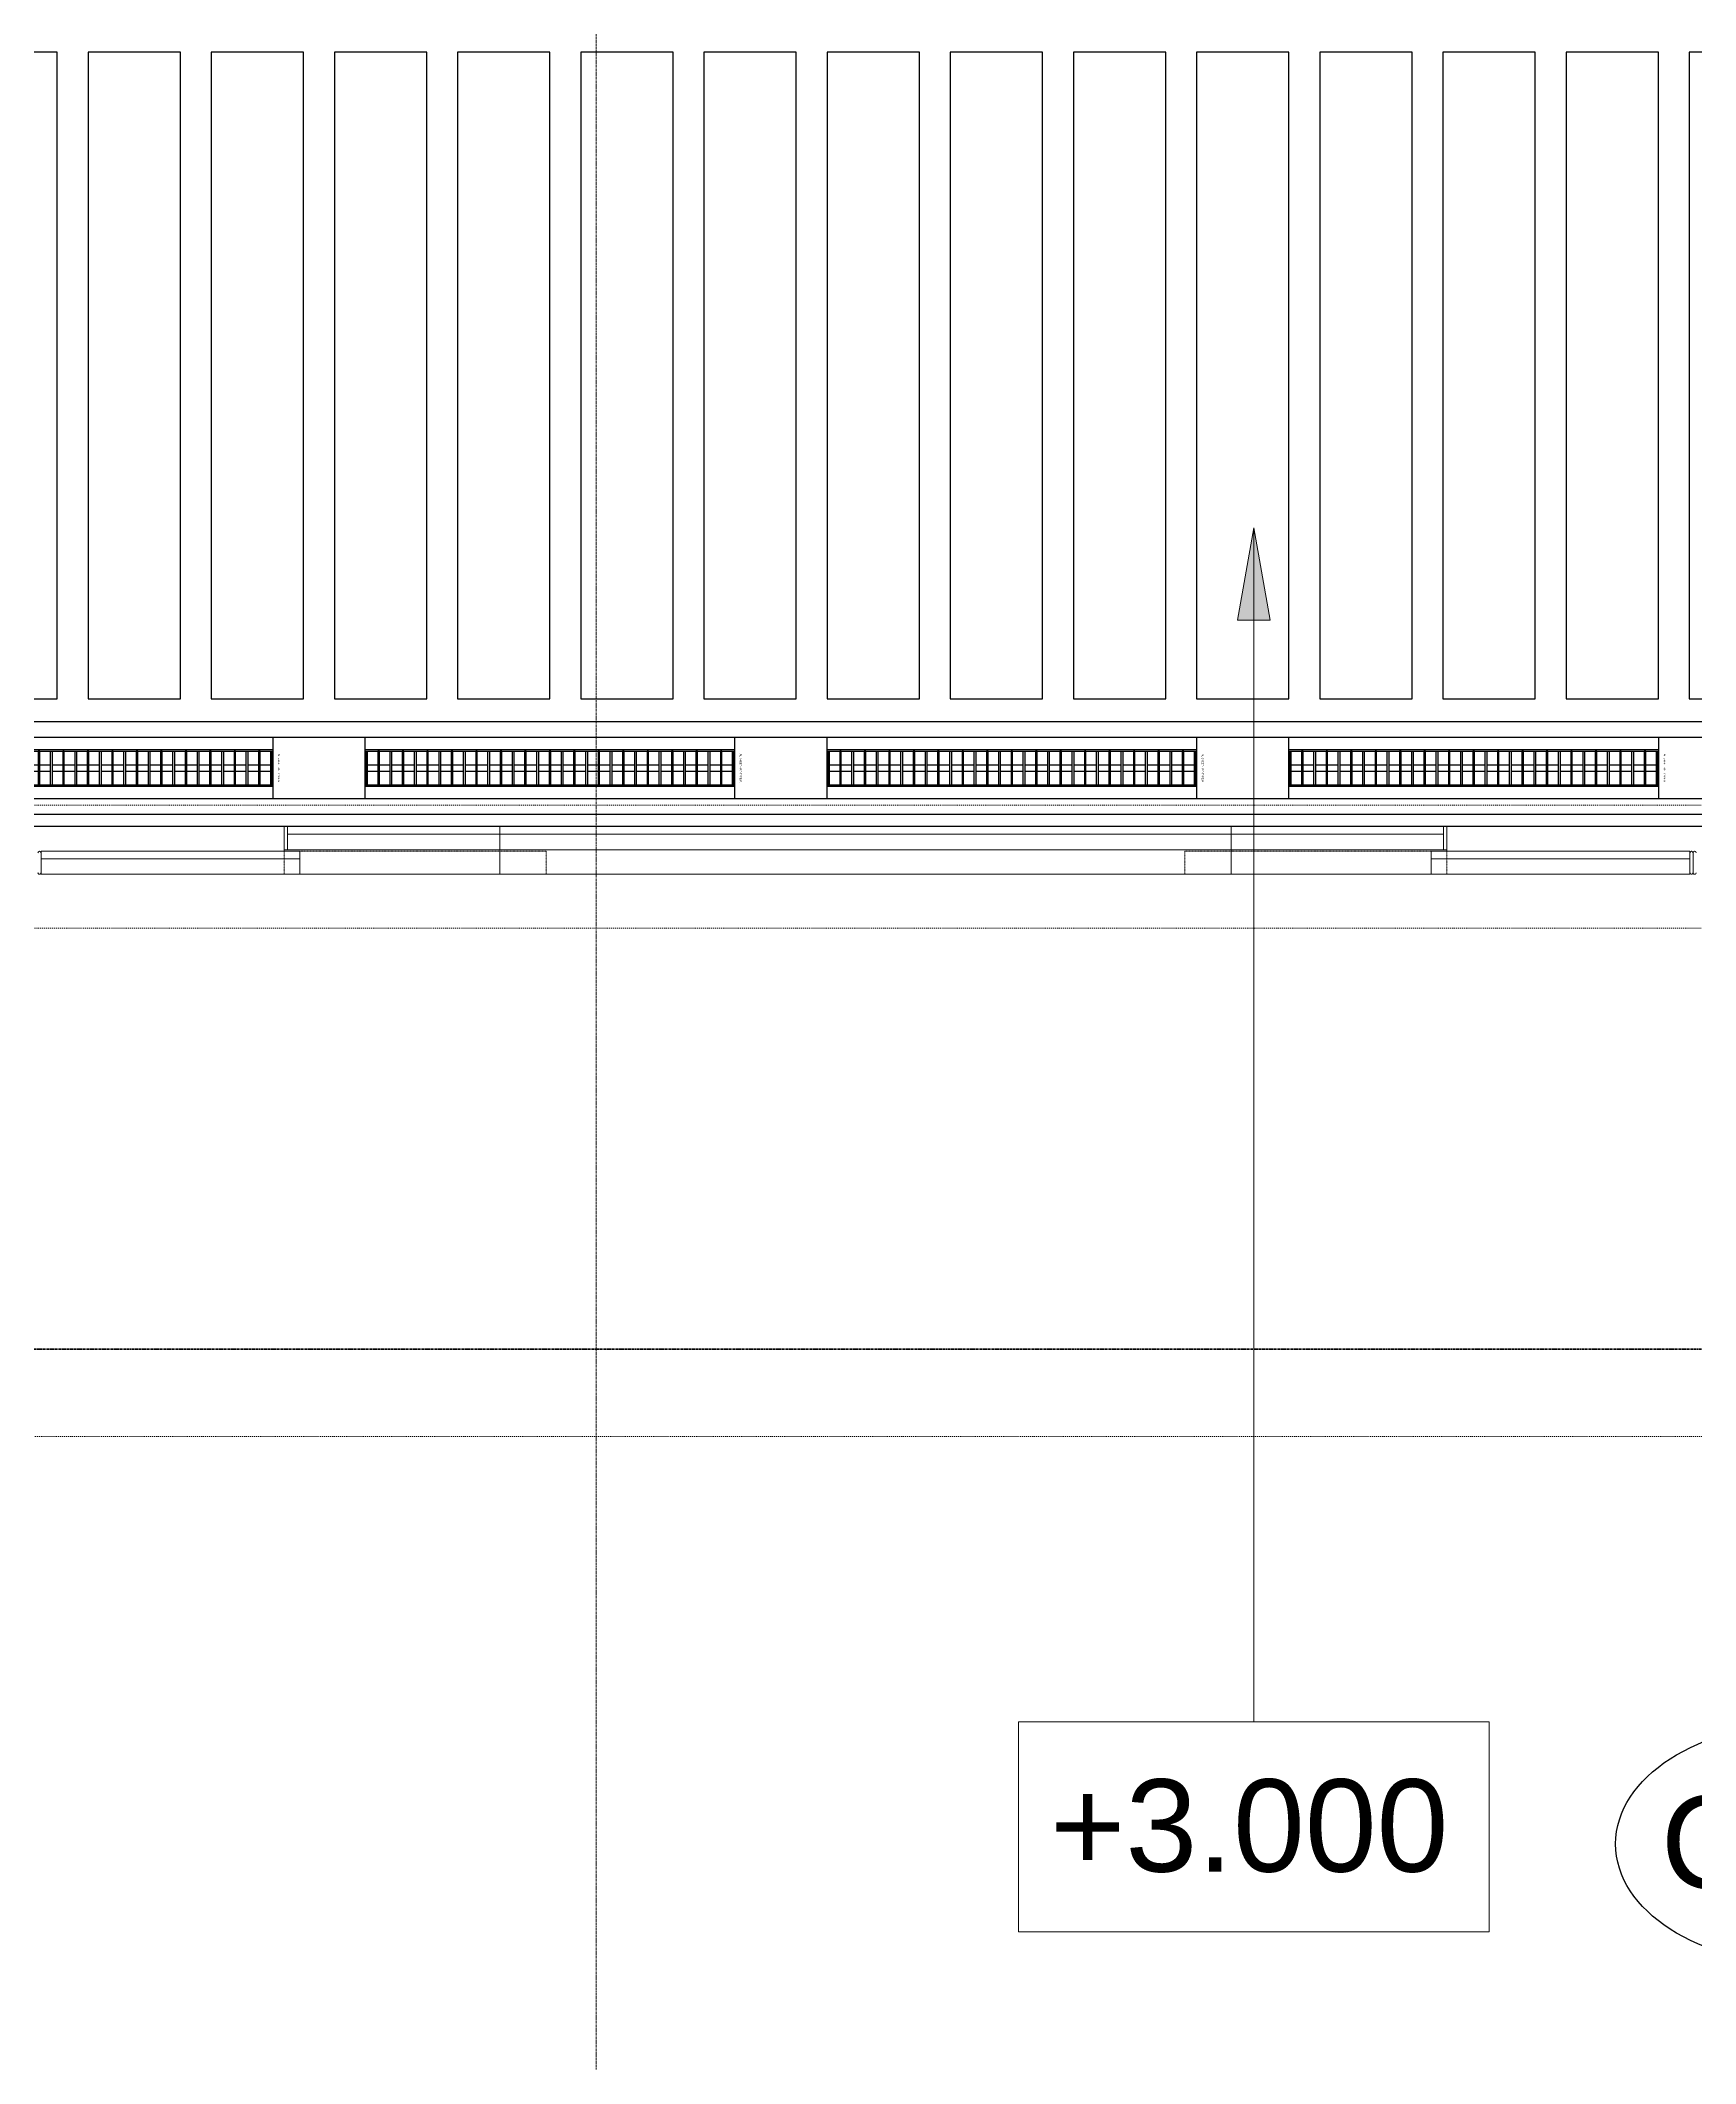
# Model space of a CAD drawing. Header units: millimetres. Extents: x -853228 to -744682, y -17776 to 32484.
# Drawn here: x -803487 to -798112, y -3917 to 2652 of the extents above; entities that cross this region are included whole.
import ezdxf
from ezdxf.enums import TextEntityAlignment as Align
from ezdxf.xclip import XClip

# ---------------------------------------------------------------- set-up
doc = ezdxf.new("R2010")
doc.units = ezdxf.units.MM
doc.header["$XCLIPFRAME"] = 0
for name, pattern in [('DASH', [6.35, 3.175, -3.175]), ('DPA_Grid _ Level 100', [10, 5.5, -1.6, 1.3, -1.6]), ('DPA_Hidden 500', [1.4, 0.8, -0.6])]:
    doc.linetypes.add(name, pattern=pattern)
for name, color, linetype in [('000 - WIPEOUT', 250, 'Continuous'), ('001 - ASCESSORIES', 251, 'Continuous'), ('008 - LIGHTING', 1, 'Continuous'), ('A04_TUBE SERIES', 2, 'Continuous'), ('A11_ALU.SOLID SHEET', 2, 'Continuous')]:
    doc.layers.add(name, color=color, linetype=linetype)
for name, color, linetype, lineweight in [('A-ANNO-NOTE', 3, 'Continuous', 25), ('A-GENM', 1, 'Continuous', 9), ('A-GENM-HDLN', 2, 'DPA_Hidden 500', 9), ('G-ANNO-SECL', 3, 'Continuous', 9), ('G-ANNO-TEXT', 3, 'Continuous', 9), ('Q-SPCQ', 2, 'Continuous', 9), ('Q-SPCQ-HDLN', 2, 'DASH', 9), ('S-GRID', 251, 'Continuous', 9)]:
    doc.layers.add(name, color=color, linetype=linetype, lineweight=lineweight)
doc.styles.add('Arial_2', font='arial.ttf', dxfattribs={"height": 300})

# ---------------------------------------------------------------- blocks, each defined once
blk = doc.blocks.new('DPA_Speciality_PlatformScreenDoor - Length_135300-12767973-4281-01 ENLARGED LOWER PLATFORM LEVEL - REFLECTED CEILING PLAN - SHEET 2')
at = {"layer": 'A-GENM'}
for p, q in [((81587.5, -250), (81389.7, -250)), ((81389.7, -250), (81587.5, -250)), ((81482.5, -250), (81392.5, -250)), ((81392.5, -250), (81482.5, -250)), ((81492.5, -250), (81582.5, -250)), ((81582.5, -250), (81492.5, -250)), ((85962.5, -250), (86160.3, -250)), ((86160.3, -250), (85962.5, -250)), ((86057.5, -250), (85967.5, -250)), ((85967.5, -250), (86057.5, -250)), ((86067.5, -250), (86157.5, -250)), ((86157.5, -250), (86067.5, -250)), ((82140.3, -330), (82264.1, -330)), ((82150.9, -330), (82204, -330)), ((82200.4, -330), (82253.5, -330)), ((83740.3, -330), (83864.1, -330)), ((83750.9, -330), (83804, -330)), ((83800.4, -330), (83853.5, -330))]:
    blk.add_line(p, q, dxfattribs=at)
at = {"layer": 'A-GENM-HDLN'}
for p, q in [((81887.5, -175), (81887.5, -250)), ((81887.5, -175), (82737.5, -175)), ((82737.5, -250), (82737.5, -175)), ((84812.5, -250), (84812.5, -175)), ((85662.5, -175), (84812.5, -175)), ((85662.5, -175), (85662.5, -250)), ((81887.5, -250), (82737.5, -250)), ((85662.5, -250), (84812.5, -250))]:
    blk.add_line(p, q, dxfattribs=at)
at = {"layer": 'Q-SPCQ', "linetype": 'DASH', "lineweight": 9}
blk.add_line((61742.7, 1650), (132340.1, 1650), dxfattribs=at)
at = {"layer": 'Q-SPCQ'}
for p, q in [((81087.5, -245), (81087.5, -180)), ((81087.5, -180), (81087.5, -245)), ((81087.5, -180), (81087.5, -245)), ((81087.5, -245), (81087.5, -180)), ((81937.5, -175), (81097.5, -175)), ((81097.5, -175), (81937.5, -175)), ((81097.5, -175), (81097.5, -225)), ((81097.5, -175), (81097.5, -225)), ((81097.5, -245), (81097.5, -180)), ((81097.5, -180), (81097.5, -245)), ((81127.5, -175), (81907.5, -175)), ((81907.5, -175), (81127.5, -175)), ((81907.5, -175), (81127.5, -175)), ((81127.5, -175), (81907.5, -175)), ((81887.5, -175), (82587.5, -175)), ((81937.5, -225), (81937.5, -175)), ((81937.5, -175), (81937.5, -225)), ((82587.5, -175), (82587.5, -330)), ((82587.5, -175), (84962.5, -175)), ((82587.5, -330), (82587.5, -175)), ((82587.5, -200), (82587.5, -175.9)), ((82587.5, -175.9), (82587.5, -200)), ((84962.5, -175), (84962.5, -330)), ((84962.5, -175), (85662.5, -175)), ((84962.5, -330), (84962.5, -175)), ((84962.5, -200), (84962.5, -175.9)), ((84962.5, -175.9), (84962.5, -200)), ((85612.5, -175), (86452.5, -175)), ((86452.5, -175), (85612.5, -175)), ((85612.5, -175), (85612.5, -225)), ((85612.5, -225), (85612.5, -175)), ((86422.5, -175), (85642.5, -175)), ((85642.5, -175), (86422.5, -175)), ((85642.5, -175), (86422.5, -175)), ((86422.5, -175), (85642.5, -175)), ((86452.5, -225), (86452.5, -175)), ((86452.5, -225), (86452.5, -175)), ((86452.5, -180), (86452.5, -245)), ((86452.5, -245), (86452.5, -180)), ((81097.5, -225), (81937.5, -225)), ((81937.5, -225), (81097.5, -225)), ((81097.5, -250), (81097.5, -225)), ((81097.5, -225), (81097.5, -250)), ((81937.5, -225), (81097.5, -225)), ((81097.5, -225), (81097.5, -250)), ((81097.5, -250), (81097.5, -225)), ((81097.5, -225), (81937.5, -225)), ((81937.5, -225), (81097.5, -225)), ((81097.5, -225), (81937.5, -225)), ((81097.5, -250), (81937.5, -250)), ((81937.5, -250), (81097.5, -250)), ((81097.5, -250), (81937.5, -250)), ((81937.5, -250), (81097.5, -250)), ((81907.5, -225), (81127.5, -225)), ((81127.5, -225), (81907.5, -225)), ((81127.5, -225), (81907.5, -225)), ((81907.5, -225), (81127.5, -225)), ((81887.5, -225), (81147.5, -225)), ((81147.5, -225), (81887.5, -225)), ((81887.5, -225), (81147.5, -225)), ((81147.5, -225), (81887.5, -225)), ((81887.5, -250), (81147.5, -250)), ((81147.5, -250), (81887.5, -250)), ((81887.5, -250), (81147.5, -250)), ((81147.5, -250), (81887.5, -250)), ((81887.5, -305), (81887.5, -250)), ((81887.5, -250), (81887.5, -330)), ((81897.5, -255), (81887.5, -255)), ((81887.5, -255), (81887.5, -330)), ((81887.5, -330), (81887.5, -255)), ((81887.5, -255), (81897.5, -255)), ((81897.5, -330), (81897.5, -255)), ((81897.5, -255), (81897.5, -330)), ((82587.5, -255), (81897.5, -255)), ((81897.5, -255), (82587.5, -255)), ((81897.5, -255), (81897.5, -305)), ((81897.5, -255), (81897.5, -305)), ((81937.5, -225), (81937.5, -250)), ((81937.5, -225), (81937.5, -250)), ((81937.5, -250), (81937.5, -225)), ((81937.5, -225), (81937.5, -250)), ((81947.5, -255), (82527.5, -255)), ((82527.5, -255), (81947.5, -255)), ((82537.5, -255), (81947.5, -255)), ((81947.5, -255), (82537.5, -255)), ((82587.5, -305), (82587.5, -200)), ((82587.5, -200), (82587.5, -305)), ((84962.5, -255), (82587.5, -255)), ((82587.5, -255), (84962.5, -255)), ((82587.5, -255), (82587.5, -305)), ((82587.5, -255), (82587.5, -305)), ((82587.5, -305), (82587.5, -255)), ((82587.5, -255), (82587.5, -305)), ((84912.5, -255), (82637.5, -255)), ((82637.5, -255), (84912.5, -255)), ((82647.5, -255), (84902.5, -255)), ((84902.5, -255), (82647.5, -255)), ((84962.5, -305), (84962.5, -200)), ((84962.5, -200), (84962.5, -305)), ((84962.5, -255), (85652.5, -255)), ((85652.5, -255), (84962.5, -255)), ((84962.5, -255), (84962.5, -305)), ((84962.5, -305), (84962.5, -255)), ((84962.5, -305), (84962.5, -255)), ((84962.5, -255), (84962.5, -305)), ((85012.5, -255), (85602.5, -255)), ((85602.5, -255), (85012.5, -255)), ((85602.5, -255), (85022.5, -255)), ((85022.5, -255), (85602.5, -255)), ((86452.5, -225), (85612.5, -225)), ((85612.5, -225), (86452.5, -225)), ((85612.5, -250), (85612.5, -225)), ((85612.5, -250), (85612.5, -225)), ((86452.5, -225), (85612.5, -225)), ((85612.5, -225), (85612.5, -250)), ((85612.5, -250), (85612.5, -225)), ((85612.5, -225), (86452.5, -225)), ((85612.5, -225), (86452.5, -225)), ((86452.5, -225), (85612.5, -225)), ((86452.5, -250), (85612.5, -250)), ((85612.5, -250), (86452.5, -250)), ((85612.5, -250), (86452.5, -250)), ((86452.5, -250), (85612.5, -250)), ((85642.5, -225), (86422.5, -225)), ((86422.5, -225), (85642.5, -225)), ((86422.5, -225), (85642.5, -225)), ((85642.5, -225), (86422.5, -225)), ((85652.5, -255), (85652.5, -330)), ((85662.5, -255), (85652.5, -255)), ((85652.5, -255), (85662.5, -255)), ((85652.5, -330), (85652.5, -255)), ((85652.5, -305), (85652.5, -255)), ((85652.5, -305), (85652.5, -255)), ((85662.5, -225), (86402.5, -225)), ((86402.5, -225), (85662.5, -225)), ((85662.5, -225), (86402.5, -225)), ((86402.5, -225), (85662.5, -225)), ((85662.5, -250), (86402.5, -250)), ((86402.5, -250), (85662.5, -250)), ((85662.5, -250), (86402.5, -250)), ((86402.5, -250), (85662.5, -250)), ((85662.5, -330), (85662.5, -250)), ((85662.5, -250), (85662.5, -305)), ((85662.5, -330), (85662.5, -255)), ((85662.5, -255), (85662.5, -330)), ((86452.5, -225), (86452.5, -250)), ((86452.5, -250), (86452.5, -225)), ((86452.5, -250), (86452.5, -225)), ((86452.5, -225), (86452.5, -250)), ((81887.5, -329.1), (81887.5, -305)), ((82587.5, -305), (81897.5, -305)), ((81897.5, -305), (82577.5, -305)), ((81897.5, -305), (81897.5, -330)), ((81897.5, -305), (81897.5, -330)), ((81897.5, -305), (82577.5, -305)), ((82577.5, -305), (81897.5, -305)), ((81897.5, -330), (81897.5, -305)), ((81897.5, -305), (81897.5, -330)), ((82587.5, -305), (81897.5, -305)), ((81897.5, -305), (82587.5, -305)), ((82527.5, -305), (81947.5, -305)), ((81947.5, -305), (82527.5, -305)), ((82527.5, -305), (81947.5, -305)), ((81947.5, -305), (82527.5, -305)), ((82537.5, -305), (81947.5, -305)), ((81947.5, -305), (82537.5, -305)), ((81947.5, -305), (82527.5, -305)), ((82527.5, -305), (81947.5, -305)), ((82577.5, -305), (82587.5, -305)), ((82587.5, -329.1), (82587.5, -305)), ((84962.5, -305), (82587.5, -305)), ((82587.5, -305), (82597.5, -305)), ((82587.5, -330), (82587.5, -305)), ((82587.5, -305), (82587.5, -330)), ((84962.5, -305), (82587.5, -305)), ((82587.5, -305), (84962.5, -305)), ((82587.5, -305), (82587.5, -329.1)), ((82587.5, -330), (82587.5, -305)), ((82587.5, -305), (82587.5, -330)), ((82597.5, -305), (84952.5, -305)), ((82597.5, -305), (84952.5, -305)), ((84952.5, -305), (82597.5, -305)), ((84912.5, -305), (82637.5, -305)), ((82637.5, -305), (84912.5, -305)), ((84902.5, -305), (82647.5, -305)), ((82647.5, -305), (84902.5, -305)), ((84902.5, -305), (82647.5, -305)), ((82647.5, -305), (84902.5, -305)), ((82647.5, -305), (84902.5, -305)), ((84902.5, -305), (82647.5, -305)), ((84952.5, -305), (84962.5, -305)), ((84962.5, -329.1), (84962.5, -305)), ((84962.5, -305), (84972.5, -305)), ((85652.5, -305), (84962.5, -305)), ((84962.5, -305), (84962.5, -330)), ((84962.5, -330), (84962.5, -305)), ((84962.5, -305), (85652.5, -305)), ((85652.5, -305), (84962.5, -305)), ((84962.5, -305), (84962.5, -329.1)), ((84962.5, -330), (84962.5, -305)), ((84962.5, -305), (84962.5, -330)), ((84972.5, -305), (85652.5, -305)), ((85652.5, -305), (84972.5, -305)), ((84972.5, -305), (85652.5, -305)), ((85012.5, -305), (85602.5, -305)), ((85602.5, -305), (85012.5, -305)), ((85022.5, -305), (85602.5, -305)), ((85602.5, -305), (85022.5, -305)), ((85022.5, -305), (85602.5, -305)), ((85602.5, -305), (85022.5, -305)), ((85602.5, -305), (85022.5, -305)), ((85022.5, -305), (85602.5, -305)), ((85652.5, -330), (85652.5, -305)), ((85652.5, -330), (85652.5, -305)), ((85652.5, -305), (85652.5, -330)), ((85652.5, -330), (85652.5, -305)), ((85662.5, -305), (85662.5, -329.1)), ((81887.5, -330), (82587.5, -330)), ((81887.5, -330), (81897.5, -330)), ((81897.5, -330), (81887.5, -330)), ((82577.5, -330), (81897.5, -330)), ((81897.5, -330), (82587.5, -330)), ((81897.5, -330), (82577.5, -330)), ((82577.5, -330), (81897.5, -330)), ((82527.5, -330), (81947.5, -330)), ((81947.5, -330), (82527.5, -330)), ((82527.5, -330), (81947.5, -330)), ((81947.5, -330), (82527.5, -330)), ((82587.5, -330), (82577.5, -330)), ((82587.5, -330), (84962.5, -330)), ((82597.5, -330), (82587.5, -330)), ((82587.5, -330), (84962.5, -330)), ((84952.5, -330), (82597.5, -330)), ((82597.5, -330), (84952.5, -330)), ((84952.5, -330), (82597.5, -330)), ((84902.5, -330), (82647.5, -330)), ((82647.5, -330), (84902.5, -330)), ((84902.5, -330), (82647.5, -330)), ((82647.5, -330), (84902.5, -330)), ((84962.5, -330), (84952.5, -330)), ((84962.5, -330), (85662.5, -330)), ((84962.5, -330), (85652.5, -330)), ((84972.5, -330), (84962.5, -330)), ((85652.5, -330), (84972.5, -330)), ((85652.5, -330), (84972.5, -330)), ((84972.5, -330), (85652.5, -330)), ((85022.5, -330), (85602.5, -330)), ((85602.5, -330), (85022.5, -330)), ((85022.5, -330), (85602.5, -330)), ((85602.5, -330), (85022.5, -330)), ((85652.5, -330), (85662.5, -330)), ((85662.5, -330), (85652.5, -330))]:
    blk.add_line(p, q, dxfattribs=at)
for centre, start, end in [((81082.5, -180), 0, 180), ((81082.5, -180), 60, 120), ((81082.5, -180), 360, 30), ((81092.5, -180), 0, 180), ((81092.5, -180), 150, 180), ((81092.5, -180), 60, 120), ((81092.5, -180), 0, 45), ((86457.5, -180), 0, 180), ((86457.5, -180), 135, 180), ((81082.5, -245), 180, 0), ((81082.5, -245), 240, 300), ((81082.5, -245), 330, 0), ((81092.5, -245), 180, 210), ((81092.5, -245), 180, 360), ((81092.5, -245), 240, 300), ((81092.5, -245), 330, 360), ((86457.5, -245), 180, 210), ((86457.5, -245), 180, 0)]:
    blk.add_arc(centre, 5, start, end, dxfattribs=at)
at = {"layer": 'Q-SPCQ-HDLN'}
for p, q in [((132340.1, 0), (61742.7, 0)), ((132340.1, -330), (61742.7, -330)), ((132340.1, -400), (61742.7, -400))]:
    blk.add_line(p, q, dxfattribs=at)
blk = doc.blocks.new('Ceiling Tags - Ceiling Tags-9510765-4281-01 ENLARGED LOWER PLATFORM LEVEL - REFLECTED CEILING PLAN - SHEET 2')
at = {"layer": 'A-ANNO-NOTE'}
blk.add_ellipse((0, 0), major_axis=(6.049, 0), ratio=0.646436, dxfattribs=at)
blk = doc.blocks.new('*U393')
at = {"layer": 'S-GRID', "linetype": 'DPA_Grid _ Level 100'}
blk.add_line((0, -21354.7), (0, 16961.2), dxfattribs=at)
blk = doc.blocks.new('DPA_Speciality_PlatformScreenDoor - Length_135300-12767973-4180-01 LOWER PLATFORM LEVEL - REFLECTED CEILING PLAN')
at = {"layer": 'A-GENM'}
for p, q in [((81482.5, -250), (81392.5, -250)), ((81392.5, -250), (81482.5, -250)), ((81587.5, -250), (81397.4, -250)), ((81397.4, -250), (81587.5, -250)), ((81492.5, -250), (81582.5, -250)), ((81582.5, -250), (81492.5, -250)), ((85962.5, -250), (86152.6, -250)), ((86152.6, -250), (85962.5, -250)), ((86057.5, -250), (85967.5, -250)), ((85967.5, -250), (86057.5, -250)), ((86067.5, -250), (86157.5, -250)), ((86157.5, -250), (86067.5, -250)), ((82140.3, -330), (82264.1, -330)), ((82150.9, -330), (82204, -330)), ((82200.4, -330), (82253.5, -330)), ((83740.3, -330), (83864.1, -330)), ((83750.9, -330), (83804, -330)), ((83800.4, -330), (83853.5, -330))]:
    blk.add_line(p, q, dxfattribs=at)
at = {"layer": 'A-GENM-HDLN'}
for p, q in [((81887.5, -175), (81887.5, -250)), ((81887.5, -175), (82737.5, -175)), ((82737.5, -250), (82737.5, -175)), ((84812.5, -250), (84812.5, -175)), ((85662.5, -175), (84812.5, -175)), ((85662.5, -175), (85662.5, -250)), ((81887.5, -250), (82737.5, -250)), ((85662.5, -250), (84812.5, -250))]:
    blk.add_line(p, q, dxfattribs=at)
at = {"layer": 'Q-SPCQ', "linetype": 'DASH'}
blk.add_line((1000, 1650), (134300, 1650), dxfattribs=at)
at = {"layer": 'Q-SPCQ'}
for p, q in [((81087.5, -245), (81087.5, -180)), ((81087.5, -180), (81087.5, -245)), ((81087.5, -180), (81087.5, -245)), ((81087.5, -245), (81087.5, -180)), ((81937.5, -175), (81097.5, -175)), ((81097.5, -175), (81937.5, -175)), ((81097.5, -175), (81097.5, -225)), ((81097.5, -175), (81097.5, -225)), ((81097.5, -245), (81097.5, -180)), ((81097.5, -180), (81097.5, -245)), ((81127.5, -175), (81907.5, -175)), ((81907.5, -175), (81127.5, -175)), ((81907.5, -175), (81127.5, -175)), ((81127.5, -175), (81907.5, -175)), ((81887.5, -175), (82587.5, -175)), ((81937.5, -225), (81937.5, -175)), ((81937.5, -175), (81937.5, -225)), ((82587.5, -175), (82587.5, -330)), ((82587.5, -175), (84962.5, -175)), ((82587.5, -330), (82587.5, -175)), ((82587.5, -200), (82587.5, -187.5)), ((82587.5, -187.5), (82587.5, -200)), ((84962.5, -175), (84962.5, -330)), ((84962.5, -175), (85662.5, -175)), ((84962.5, -330), (84962.5, -175)), ((84962.5, -200), (84962.5, -187.5)), ((84962.5, -187.5), (84962.5, -200)), ((85612.5, -175), (86452.5, -175)), ((86452.5, -175), (85612.5, -175)), ((85612.5, -175), (85612.5, -225)), ((85612.5, -225), (85612.5, -175)), ((86422.5, -175), (85642.5, -175)), ((85642.5, -175), (86422.5, -175)), ((85642.5, -175), (86422.5, -175)), ((86422.5, -175), (85642.5, -175)), ((86452.5, -225), (86452.5, -175)), ((86452.5, -225), (86452.5, -175)), ((86452.5, -180), (86452.5, -245)), ((86452.5, -245), (86452.5, -180)), ((81097.5, -225), (81937.5, -225)), ((81937.5, -225), (81097.5, -225)), ((81097.5, -250), (81097.5, -225)), ((81097.5, -225), (81097.5, -250)), ((81937.5, -225), (81097.5, -225)), ((81097.5, -225), (81097.5, -250)), ((81097.5, -250), (81097.5, -225)), ((81097.5, -225), (81937.5, -225)), ((81937.5, -225), (81097.5, -225)), ((81097.5, -225), (81937.5, -225)), ((81097.5, -250), (81937.5, -250)), ((81937.5, -250), (81097.5, -250)), ((81097.5, -250), (81937.5, -250)), ((81937.5, -250), (81097.5, -250)), ((81907.5, -225), (81127.5, -225)), ((81127.5, -225), (81907.5, -225)), ((81127.5, -225), (81907.5, -225)), ((81907.5, -225), (81127.5, -225)), ((81887.5, -225), (81147.5, -225)), ((81147.5, -225), (81887.5, -225)), ((81887.5, -225), (81147.5, -225)), ((81147.5, -225), (81887.5, -225)), ((81887.5, -250), (81147.5, -250)), ((81147.5, -250), (81887.5, -250)), ((81887.5, -250), (81147.5, -250)), ((81147.5, -250), (81887.5, -250)), ((81887.5, -305), (81887.5, -250)), ((81887.5, -250), (81887.5, -330)), ((81897.5, -255), (81887.5, -255)), ((81887.5, -255), (81887.5, -330)), ((81887.5, -330), (81887.5, -255)), ((81887.5, -255), (81897.5, -255)), ((81897.5, -330), (81897.5, -255)), ((81897.5, -255), (81897.5, -330)), ((82587.5, -255), (81897.5, -255)), ((81897.5, -255), (82587.5, -255)), ((81897.5, -255), (81897.5, -305)), ((81897.5, -255), (81897.5, -305)), ((81937.5, -225), (81937.5, -250)), ((81937.5, -225), (81937.5, -250)), ((81937.5, -250), (81937.5, -225)), ((81937.5, -225), (81937.5, -250)), ((81947.5, -255), (82527.5, -255)), ((82527.5, -255), (81947.5, -255)), ((82537.5, -255), (81947.5, -255)), ((81947.5, -255), (82537.5, -255)), ((82587.5, -305), (82587.5, -200)), ((82587.5, -200), (82587.5, -305)), ((84962.5, -255), (82587.5, -255)), ((82587.5, -255), (84962.5, -255)), ((82587.5, -255), (82587.5, -305)), ((82587.5, -255), (82587.5, -305)), ((82587.5, -305), (82587.5, -255)), ((82587.5, -255), (82587.5, -305)), ((84912.5, -255), (82637.5, -255)), ((82637.5, -255), (84912.5, -255)), ((82647.5, -255), (84902.5, -255)), ((84902.5, -255), (82647.5, -255)), ((84962.5, -305), (84962.5, -200)), ((84962.5, -200), (84962.5, -305)), ((84962.5, -255), (85652.5, -255)), ((85652.5, -255), (84962.5, -255)), ((84962.5, -255), (84962.5, -305)), ((84962.5, -305), (84962.5, -255)), ((84962.5, -305), (84962.5, -255)), ((84962.5, -255), (84962.5, -305)), ((85012.5, -255), (85602.5, -255)), ((85602.5, -255), (85012.5, -255)), ((85602.5, -255), (85022.5, -255)), ((85022.5, -255), (85602.5, -255)), ((86452.5, -225), (85612.5, -225)), ((85612.5, -225), (86452.5, -225)), ((85612.5, -250), (85612.5, -225)), ((85612.5, -250), (85612.5, -225)), ((86452.5, -225), (85612.5, -225)), ((85612.5, -225), (85612.5, -250)), ((85612.5, -250), (85612.5, -225)), ((85612.5, -225), (86452.5, -225)), ((85612.5, -225), (86452.5, -225)), ((86452.5, -225), (85612.5, -225)), ((86452.5, -250), (85612.5, -250)), ((85612.5, -250), (86452.5, -250)), ((85612.5, -250), (86452.5, -250)), ((86452.5, -250), (85612.5, -250)), ((85642.5, -225), (86422.5, -225)), ((86422.5, -225), (85642.5, -225)), ((86422.5, -225), (85642.5, -225)), ((85642.5, -225), (86422.5, -225)), ((85652.5, -255), (85652.5, -330)), ((85662.5, -255), (85652.5, -255)), ((85652.5, -255), (85662.5, -255)), ((85652.5, -330), (85652.5, -255)), ((85652.5, -305), (85652.5, -255)), ((85652.5, -305), (85652.5, -255)), ((85662.5, -225), (86402.5, -225)), ((86402.5, -225), (85662.5, -225)), ((85662.5, -225), (86402.5, -225)), ((86402.5, -225), (85662.5, -225)), ((85662.5, -250), (86402.5, -250)), ((86402.5, -250), (85662.5, -250)), ((85662.5, -250), (86402.5, -250)), ((86402.5, -250), (85662.5, -250)), ((85662.5, -330), (85662.5, -250)), ((85662.5, -250), (85662.5, -305)), ((85662.5, -330), (85662.5, -255)), ((85662.5, -255), (85662.5, -330)), ((86452.5, -225), (86452.5, -250)), ((86452.5, -250), (86452.5, -225)), ((86452.5, -250), (86452.5, -225)), ((86452.5, -225), (86452.5, -250)), ((81887.5, -317.5), (81887.5, -305)), ((82587.5, -305), (81897.5, -305)), ((81897.5, -305), (82577.5, -305)), ((81897.5, -305), (81897.5, -330)), ((81897.5, -305), (81897.5, -330)), ((81897.5, -305), (82577.5, -305)), ((82577.5, -305), (81897.5, -305)), ((81897.5, -330), (81897.5, -305)), ((81897.5, -305), (81897.5, -330)), ((82587.5, -305), (81897.5, -305)), ((81897.5, -305), (82587.5, -305)), ((82527.5, -305), (81947.5, -305)), ((81947.5, -305), (82527.5, -305)), ((82527.5, -305), (81947.5, -305)), ((81947.5, -305), (82527.5, -305)), ((82537.5, -305), (81947.5, -305)), ((81947.5, -305), (82537.5, -305)), ((81947.5, -305), (82527.5, -305)), ((82527.5, -305), (81947.5, -305)), ((82577.5, -305), (82587.5, -305)), ((82587.5, -317.5), (82587.5, -305)), ((84962.5, -305), (82587.5, -305)), ((82587.5, -305), (82597.5, -305)), ((82587.5, -330), (82587.5, -305)), ((82587.5, -305), (82587.5, -330)), ((84962.5, -305), (82587.5, -305)), ((82587.5, -305), (84962.5, -305)), ((82587.5, -305), (82587.5, -317.5)), ((82587.5, -330), (82587.5, -305)), ((82587.5, -305), (82587.5, -330)), ((82597.5, -305), (84952.5, -305)), ((82597.5, -305), (84952.5, -305)), ((84952.5, -305), (82597.5, -305)), ((84912.5, -305), (82637.5, -305)), ((82637.5, -305), (84912.5, -305)), ((84902.5, -305), (82647.5, -305)), ((82647.5, -305), (84902.5, -305)), ((84902.5, -305), (82647.5, -305)), ((82647.5, -305), (84902.5, -305)), ((82647.5, -305), (84902.5, -305)), ((84902.5, -305), (82647.5, -305)), ((84952.5, -305), (84962.5, -305)), ((84962.5, -317.5), (84962.5, -305)), ((84962.5, -305), (84972.5, -305)), ((85652.5, -305), (84962.5, -305)), ((84962.5, -305), (84962.5, -330)), ((84962.5, -330), (84962.5, -305)), ((84962.5, -305), (85652.5, -305)), ((85652.5, -305), (84962.5, -305)), ((84962.5, -305), (84962.5, -317.5)), ((84962.5, -330), (84962.5, -305)), ((84962.5, -305), (84962.5, -330)), ((84972.5, -305), (85652.5, -305)), ((85652.5, -305), (84972.5, -305)), ((84972.5, -305), (85652.5, -305)), ((85012.5, -305), (85602.5, -305)), ((85602.5, -305), (85012.5, -305)), ((85022.5, -305), (85602.5, -305)), ((85602.5, -305), (85022.5, -305)), ((85022.5, -305), (85602.5, -305)), ((85602.5, -305), (85022.5, -305)), ((85602.5, -305), (85022.5, -305)), ((85022.5, -305), (85602.5, -305)), ((85652.5, -330), (85652.5, -305)), ((85652.5, -330), (85652.5, -305)), ((85652.5, -305), (85652.5, -330)), ((85652.5, -330), (85652.5, -305)), ((85662.5, -305), (85662.5, -317.5)), ((81887.5, -330), (82587.5, -330)), ((81887.5, -330), (81897.5, -330)), ((81897.5, -330), (81887.5, -330)), ((82577.5, -330), (81897.5, -330)), ((81897.5, -330), (82587.5, -330)), ((81897.5, -330), (82577.5, -330)), ((82577.5, -330), (81897.5, -330)), ((82527.5, -330), (81947.5, -330)), ((81947.5, -330), (82527.5, -330)), ((82527.5, -330), (81947.5, -330)), ((81947.5, -330), (82527.5, -330)), ((82587.5, -330), (82577.5, -330)), ((82587.5, -330), (84962.5, -330)), ((82597.5, -330), (82587.5, -330)), ((82587.5, -330), (84962.5, -330)), ((84952.5, -330), (82597.5, -330)), ((82597.5, -330), (84952.5, -330)), ((84952.5, -330), (82597.5, -330)), ((84902.5, -330), (82647.5, -330)), ((82647.5, -330), (84902.5, -330)), ((84902.5, -330), (82647.5, -330)), ((82647.5, -330), (84902.5, -330)), ((84962.5, -330), (84952.5, -330)), ((84962.5, -330), (85662.5, -330)), ((84962.5, -330), (85652.5, -330)), ((84972.5, -330), (84962.5, -330)), ((85652.5, -330), (84972.5, -330)), ((85652.5, -330), (84972.5, -330)), ((84972.5, -330), (85652.5, -330)), ((85022.5, -330), (85602.5, -330)), ((85602.5, -330), (85022.5, -330)), ((85022.5, -330), (85602.5, -330)), ((85602.5, -330), (85022.5, -330)), ((85652.5, -330), (85662.5, -330)), ((85662.5, -330), (85652.5, -330))]:
    blk.add_line(p, q, dxfattribs=at)
for centre, start, end in [((81082.5, -180), 360, 180), ((81082.5, -180), 0, 180), ((81092.5, -180), 0, 180), ((81092.5, -180), 0, 180), ((86457.5, -180), 360, 180), ((86457.5, -180), 0, 180), ((81082.5, -245), 180, 360), ((81082.5, -245), 180, 0), ((81092.5, -245), 180, 360), ((81092.5, -245), 180, 360), ((86457.5, -245), 180, 360), ((86457.5, -245), 180, 0)]:
    blk.add_arc(centre, 5, start, end, dxfattribs=at)
at = {"layer": 'Q-SPCQ-HDLN'}
for p, q in [((135200, 0), (-100, 0)), ((135200, -330), (-100, -330)), ((135200, -400), (-100, -400))]:
    blk.add_line(p, q, dxfattribs=at)
blk = doc.blocks.new('C-1-PP19-AR-4180-01-B_20250908-040939_EXDOWNLIGHT')
at = {"layer": 'Q-SPCQ', "rotation": 180}
blk.add_blockref('DPA_Speciality_PlatformScreenDoor - Length_135300-12767973-4180-01 LOWER PLATFORM LEVEL - REFLECTED CEILING PLAN', (27650, -3810), dxfattribs=at)
blk = doc.blocks.new('*U627')
at = {"color": 1}
blk.add_wipeout([(600, -60), (-600, -60), (-600, 60), (600, 60)], dxfattribs=at).dxf.layer = '000 - WIPEOUT'
at = {"layer": '001 - ASCESSORIES', "color": 0}
blk.add_lwpolyline([(600, -60), (-600, -60), (-600, 60), (600, 60)], close=True, dxfattribs=at)
at = {"layer": '001 - ASCESSORIES'}
for points in [[(-593.5, -55), (-598.5, -55), (-598.5, 55), (-593.5, 55)], [(595, -55), (-595, -55), (-595, 55), (595, 55)], [(-558.8, -55), (-553.8, -55), (-553.8, 55), (-558.8, 55)], [(-514, -55), (-519, -55), (-519, 55), (-514, 55)], [(-479.3, -55), (-474.3, -55), (-474.3, 55), (-479.3, 55)], [(-434.6, -55), (-439.6, -55), (-439.6, 55), (-434.6, 55)], [(-399.8, -55), (-394.8, -55), (-394.8, 55), (-399.8, 55)], [(-355.1, -55), (-360.1, -55), (-360.1, 55), (-355.1, 55)], [(-320.4, -55), (-315.4, -55), (-315.4, 55), (-320.4, 55)], [(-275.6, -55), (-280.6, -55), (-280.6, 55), (-275.6, 55)], [(-240.9, -55), (-235.9, -55), (-235.9, 55), (-240.9, 55)], [(-196.2, -55), (-201.2, -55), (-201.2, 55), (-196.2, 55)], [(-161.4, -55), (-156.4, -55), (-156.4, 55), (-161.4, 55)], [(-116.7, -55), (-121.7, -55), (-121.7, 55), (-116.7, 55)], [(-82, -55), (-77, -55), (-77, 55), (-82, 55)], [(-37.2, -55), (-42.2, -55), (-42.2, 55), (-37.2, 55)], [(-2.5, -55), (2.5, -55), (2.5, 55), (-2.5, 55)], [(42.2, -55), (37.2, -55), (37.2, 55), (42.2, 55)], [(77, -55), (82, -55), (82, 55), (77, 55)], [(121.7, -55), (116.7, -55), (116.7, 55), (121.7, 55)], [(156.4, -55), (161.4, -55), (161.4, 55), (156.4, 55)], [(201.2, -55), (196.2, -55), (196.2, 55), (201.2, 55)], [(235.9, -55), (240.9, -55), (240.9, 55), (235.9, 55)], [(280.6, -55), (275.6, -55), (275.6, 55), (280.6, 55)], [(315.4, -55), (320.4, -55), (320.4, 55), (315.4, 55)], [(360.1, -55), (355.1, -55), (355.1, 55), (360.1, 55)], [(394.8, -55), (399.8, -55), (399.8, 55), (394.8, 55)], [(439.6, -55), (434.6, -55), (434.6, 55), (439.6, 55)], [(474.3, -55), (479.3, -55), (479.3, 55), (474.3, 55)], [(519, -55), (514, -55), (514, 55), (519, 55)], [(553.8, -55), (558.8, -55), (558.8, 55), (553.8, 55)], [(598.5, -55), (593.5, -55), (593.5, 55), (598.5, 55)]]:
    blk.add_lwpolyline(points, close=True, dxfattribs=at)
for points in [[(-593.5, 10), (-558.8, 10)], [(-553.8, 10), (-519, 10)], [(-514, 10), (-479.3, 10)], [(-474.3, 10), (-439.6, 10)], [(-434.6, 10), (-399.8, 10)], [(-394.8, 10), (-360.1, 10)], [(-355.1, 10), (-320.4, 10)], [(-315.4, 10), (-280.6, 10)], [(-275.6, 10), (-240.9, 10)], [(-235.9, 10), (-201.2, 10)], [(-196.2, 10), (-161.4, 10)], [(-156.4, 10), (-121.7, 10)], [(-116.7, 10), (-82, 10)], [(-77, 10), (-42.2, 10)], [(-37.2, 10), (-2.5, 10)], [(2.5, 10), (37.2, 10)], [(42.2, 10), (77, 10)], [(82, 10), (116.7, 10)], [(121.7, 10), (156.4, 10)], [(161.4, 10), (196.2, 10)], [(201.2, 10), (235.9, 10)], [(240.9, 10), (275.6, 10)], [(280.6, 10), (315.4, 10)], [(320.4, 10), (355.1, 10)], [(360.1, 10), (394.8, 10)], [(399.8, 10), (434.6, 10)], [(439.6, 10), (474.3, 10)], [(479.3, 10), (514, 10)], [(519, 10), (553.8, 10)], [(558.8, 10), (593.5, 10)], [(-593.5, -10), (-558.8, -10)], [(-553.8, -10), (-519, -10)], [(-514, -10), (-479.3, -10)], [(-474.3, -10), (-439.6, -10)], [(-434.6, -10), (-399.8, -10)], [(-394.8, -10), (-360.1, -10)], [(-355.1, -10), (-320.4, -10)], [(-315.4, -10), (-280.6, -10)], [(-275.6, -10), (-240.9, -10)], [(-235.9, -10), (-201.2, -10)], [(-196.2, -10), (-161.4, -10)], [(-156.4, -10), (-121.7, -10)], [(-116.7, -10), (-82, -10)], [(-77, -10), (-42.2, -10)], [(-37.2, -10), (-2.5, -10)], [(2.5, -10), (37.2, -10)], [(42.2, -10), (77, -10)], [(82, -10), (116.7, -10)], [(121.7, -10), (156.4, -10)], [(161.4, -10), (196.2, -10)], [(201.2, -10), (235.9, -10)], [(240.9, -10), (275.6, -10)], [(280.6, -10), (315.4, -10)], [(320.4, -10), (355.1, -10)], [(360.1, -10), (394.8, -10)], [(399.8, -10), (434.6, -10)], [(439.6, -10), (474.3, -10)], [(479.3, -10), (514, -10)], [(519, -10), (553.8, -10)], [(558.8, -10), (593.5, -10)]]:
    blk.add_lwpolyline(points, dxfattribs=at)
blk = doc.blocks.new('*U881')
at = {"layer": 'A11_ALU.SOLID SHEET', "color": 0}
blk.add_lwpolyline([(300, -98.8), (300, 98.8), (0, 98.8), (0, -98.8)], close=True, dxfattribs=at)
at = {"layer": 'Defpoints', "color": 250}
blk.add_point((0, 0), dxfattribs=at)
blk.add_text('AL.SHEET-HAT-TYPE-R', height=6, rotation=270, dxfattribs=at).set_placement((15, 0), align=Align.BOTTOM_CENTER)
blk = doc.blocks.new('*U884')
blk.add_attdef('EXTR.OVL-LENGTH_', (-25, -59.1), '', height=5)
blk.add_wipeout([(-25, 0), (25, 0), (25, 67400), (-25, 67400)]).dxf.layer = '000 - WIPEOUT'
at = {"layer": 'A04_TUBE SERIES', "color": 0}
blk.add_lwpolyline([(-25, 0), (25, 0), (25, 67400), (-25, 67400)], close=True, dxfattribs=at)
blk = doc.blocks.new('*U885')
blk.add_attdef('EXTR.OVL-LENGTH_', (-25, -59.1), '', height=5)
blk.add_wipeout([(-25, 0), (25, 0), (25, 67400), (-25, 67400)]).dxf.layer = '000 - WIPEOUT'
at = {"layer": 'A04_TUBE SERIES', "color": 0}
blk.add_lwpolyline([(-25, 0), (25, 0), (25, 67400), (-25, 67400)], close=True, dxfattribs=at)
blk = doc.blocks.new('*U891')
at = {"color": 3}
for points in [[(-1050, -14450), (1050, -14450), (1050, -14750), (-1050, -14750)], [(-1050, -14850), (1050, -14850), (1050, -15150), (-1050, -15150)], [(-1050, -15250), (1050, -15250), (1050, -15550), (-1050, -15550)], [(-1050, -15650), (1050, -15650), (1050, -15950), (-1050, -15950)], [(-1050, -16050), (1050, -16050), (1050, -16350), (-1050, -16350)], [(-1050, -16450), (1050, -16450), (1050, -16750), (-1050, -16750)], [(-1050, -16850), (1050, -16850), (1050, -17150), (-1050, -17150)], [(-1050, -17250), (1050, -17250), (1050, -17550), (-1050, -17550)], [(-1050, -17650), (1050, -17650), (1050, -17950), (-1050, -17950)], [(-1050, -18050), (1050, -18050), (1050, -18350), (-1050, -18350)], [(-1050, -18450), (1050, -18450), (1050, -18750), (-1050, -18750)], [(-1050, -18850), (1050, -18850), (1050, -19150), (-1050, -19150)], [(-1050, -19250), (1050, -19250), (1050, -19550), (-1050, -19550)], [(-1050, -19650), (1050, -19650), (1050, -19950), (-1050, -19950)], [(-1050, -20050), (1050, -20050), (1050, -20350), (-1050, -20350)]]:
    blk.add_wipeout(points, dxfattribs=at).dxf.layer = '000 - WIPEOUT'
at = {"layer": 'A11_ALU.SOLID SHEET', "color": 0, "linetype": 'ByBlock'}
for points in [[(-1050, -14750), (1050, -14750), (1050, -14450), (-1050, -14450)], [(-1050, -15150), (1050, -15150), (1050, -14850), (-1050, -14850)], [(-1050, -15550), (1050, -15550), (1050, -15250), (-1050, -15250)], [(-1050, -15950), (1050, -15950), (1050, -15650), (-1050, -15650)], [(-1050, -16350), (1050, -16350), (1050, -16050), (-1050, -16050)], [(-1050, -16750), (1050, -16750), (1050, -16450), (-1050, -16450)], [(-1050, -17150), (1050, -17150), (1050, -16850), (-1050, -16850)], [(-1050, -17550), (1050, -17550), (1050, -17250), (-1050, -17250)], [(-1050, -17950), (1050, -17950), (1050, -17650), (-1050, -17650)], [(-1050, -18350), (1050, -18350), (1050, -18050), (-1050, -18050)], [(-1050, -18750), (1050, -18750), (1050, -18450), (-1050, -18450)], [(-1050, -19150), (1050, -19150), (1050, -18850), (-1050, -18850)], [(-1050, -19550), (1050, -19550), (1050, -19250), (-1050, -19250)], [(-1050, -19950), (1050, -19950), (1050, -19650), (-1050, -19650)], [(-1050, -20350), (1050, -20350), (1050, -20050), (-1050, -20050)]]:
    blk.add_lwpolyline(points, close=True, dxfattribs=at)
blk = doc.blocks.new('*U986')
blk.add_lwpolyline([(-107450, -550), (27650, -550), (27650, -3480), (-107450, -3480)], close=True)
at = {"layer": 'A11_ALU.SOLID SHEET', "color": 1}
for p in [(-58050, -3290), (-56550, -3290), (-55050, -3290), (-53550, -3290)]:
    blk.add_blockref('*U881', p, dxfattribs=at)
at = {"layer": '008 - LIGHTING'}
for p in [(-58650, -3290), (-57150, -3290), (-55650, -3290), (-54150, -3290)]:
    blk.add_blockref('*U627', p, dxfattribs=at)
at = {"layer": 'A04_TUBE SERIES', "linetype": 'ByBlock', "rotation": 270}
for name, p in [('*U884', (-107350, -3165)), ('*U885', (-107350, -3415))]:
    blk.add_blockref(name, p, dxfattribs=at)
at = {"layer": 'A11_ALU.SOLID SHEET', "linetype": 'ByBlock', "rotation": 90}
blk.add_blockref('*U891', (-73500, -2015), dxfattribs=at)
at = {"layer": '008 - LIGHTING'}
for p in [(-58650, -3290), (-57150, -3290), (-55650, -3290), (-54150, -3290)]:
    blk.add_blockref('*U627', p, dxfattribs=at)
for p in [(-58650, -3290), (-57150, -3290), (-55650, -3290), (-54150, -3290)]:
    blk.add_blockref('*U627', p, dxfattribs=at)

msp = doc.modelspace()

# ---------------------------------------------------------------- linework, layer by layer
at = {"layer": 'G-ANNO-SECL', "linetype": 'DPA_Grid _ Level 100', "lineweight": 50}
msp.add_line((-851417.7, -1598.3), (-776474.5, -1598.3), dxfattribs=at)
at = {"layer": 'G-ANNO-TEXT', "color": 10, "flags": 128}
msp.add_lwpolyline([(-800311.1, -2807.6), (-798781.7, -2807.6), (-798781.7, -3490), (-800311.1, -3490)], close=True, dxfattribs=at)

# ---------------------------------------------------------------- block references
ref = msp.add_blockref('*U986', (-744682.4, 3579))
XClip(ref).set_block_clipping_path([(-104690.1238047113, -9620.0077451946), (-34092.6543255158, 14393.0014498748)])
at = {"layer": 'A-ANNO-NOTE', "xscale": 100, "yscale": 100, "zscale": 100}
msp.add_blockref('Ceiling Tags - Ceiling Tags-9510765-4281-01 ENLARGED LOWER PLATFORM LEVEL - REFLECTED CEILING PLAN - SHEET 2', (-797766.6, -3204.4), dxfattribs=at)

# ---------------------------------------------------------------- texts
at = {"layer": 'A-ANNO-NOTE', "lineweight": 9, "insert": (-798225, -3048.2), "char_height": 300, "width": 1114.346, "attachment_point": 1, "style": 'Arial_2'}
msp.add_mtext('C-05', dxfattribs=at)
at = {"layer": 'G-ANNO-TEXT', "color": 7, "insert": (-800207.9, -2994.4), "char_height": 300, "width": 1595.358, "attachment_point": 1, "style": 'Arial_2'}
msp.add_mtext('+3.000', dxfattribs=at)

# ---------------------------------------------------------------- next in the draw order: hatches: boundary and pattern name
at = {"layer": 'G-ANNO-TEXT'}
msp.add_hatch(color=7, dxfattribs=at).paths.add_polyline_path([(-799546.4, 1068.7), (-799599.3, 768.7), (-799493.5, 768.7)])

# ---------------------------------------------------------------- next in the draw order: linework, layer by layer
at = {"layer": 'G-ANNO-TEXT', "color": 10}
for p, q in [((-799546.4, 1068.7), (-799599.3, 768.7)), ((-799493.5, 768.7), (-799546.4, 1068.7)), ((-799546.4, 1068.7), (-799546.4, -2807.6)), ((-799599.3, 768.7), (-799493.5, 768.7))]:
    msp.add_line(p, q, dxfattribs=at)

# ---------------------------------------------------------------- next in the draw order: block references
msp.add_blockref('*U393', (-801682.4, 3579))
ref = msp.add_blockref('C-1-PP19-AR-4180-01-B_20250908-040939_EXDOWNLIGHT', (-744682.4, 3579))
XClip(ref).set_block_clipping_path([(-104690.1238047113, -9620.0077451946), (-34092.6543255158, 14393.0014498748)])
at = {"layer": 'Q-SPCQ', "rotation": 180}
msp.add_blockref('DPA_Speciality_PlatformScreenDoor - Length_135300-12767973-4281-01 ENLARGED LOWER PLATFORM LEVEL - REFLECTED CEILING PLAN - SHEET 2', (-717032.4, -231), dxfattribs=at)

doc.saveas('drawing.dxf')
